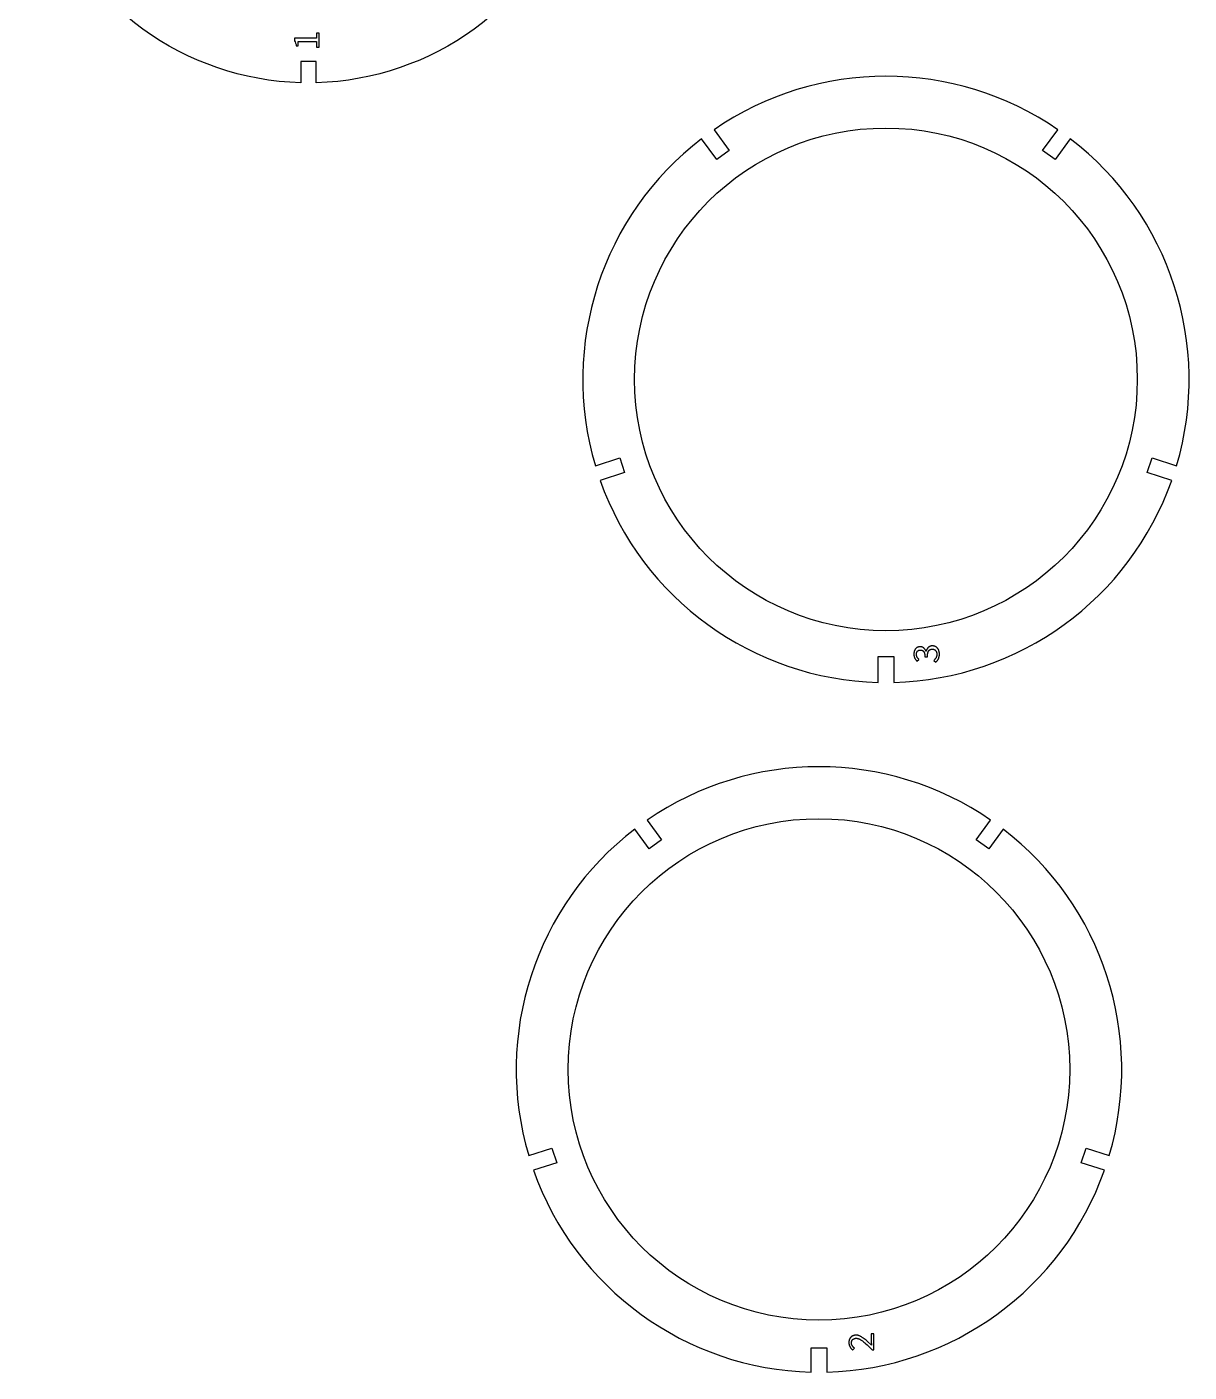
# Model space of a CAD drawing. Extents: x 4393 to 4828, y -567 to -21.
# Drawn here: x 4393.2 to 4618.5, y -566.7 to -305.8 of the extents above; entities that cross this region are included whole.
import ezdxf

# ---------------------------------------------------------------- set-up
doc = ezdxf.new("R2010")
doc.units = 0
doc.layers.add('CUT_THOUGH', color=1, linetype='CONTINUOUS')
doc.layers.add('ETCH', color=5, linetype='CONTINUOUS')

msp = doc.modelspace()

# ---------------------------------------------------------------- linework, layer by layer
at = {"layer": 'CUT_THOUGH'}
for points in [[(4399.3, -276.26), (4395.39, -277.53, -0.309782), (4414.47, -218.81), (4416.89, -222.13), (4419.32, -220.37), (4416.9, -217.04, -0.309782), (4478.65, -217.04), (4476.23, -220.37), (4478.66, -222.13), (4481.08, -218.81, -0.309782), (4500.16, -277.53), (4496.25, -276.26), (4495.32, -279.11), (4499.23, -280.38, -0.309782), (4449.28, -316.68), (4449.28, -312.57), (4446.27, -312.57), (4446.27, -316.68, -0.309781), (4396.32, -280.38), (4400.23, -279.11)], [(4616.11, -390.93, 0.310871), (4595.51, -327.53), (4592.57, -331.58), (4590.14, -329.82), (4593.08, -325.77, 0.310871), (4526.43, -325.77), (4529.37, -329.82), (4526.94, -331.58), (4524, -327.53, 0.310871), (4503.4, -390.93), (4508.16, -389.38), (4509.08, -392.24), (4504.33, -393.78, 0.31087), (4558.26, -432.96), (4558.26, -427.96), (4561.26, -427.96), (4561.26, -432.96, 0.310871), (4615.18, -393.78), (4610.43, -392.24), (4611.35, -389.38)], [(4603.05, -524.73, 0.310853), (4582.48, -461.41), (4579.7, -465.23), (4577.28, -463.47), (4580.05, -459.65, 0.310853), (4513.48, -459.65), (4516.25, -463.47), (4513.83, -465.23), (4511.05, -461.41, 0.310853), (4490.48, -524.73), (4494.97, -523.27), (4495.9, -526.12), (4491.41, -527.58, 0.310853), (4545.27, -566.71), (4545.27, -561.99), (4548.27, -561.99), (4548.27, -566.71, 0.310853), (4602.12, -527.58), (4597.63, -526.12), (4598.56, -523.27)]]:
    msp.add_lwpolyline(points, format="xyb", close=True, dxfattribs=at)
for centre, radius in [((4559.76, -374.19), 48.74), ((4546.76, -508.02), 48.63)]:
    msp.add_circle(centre, radius, dxfattribs=at)
at = {"layer": 'ETCH'}
msp.add_lwpolyline([(4449.31, -309.76), (4449.82, -309.76), (4449.82, -307.06), (4449.31, -307.06), (4449.31, -308.05), (4445.05, -308.05), (4445.05, -308.52, -0.095208), (4445.4, -309.53), (4445.8, -309.53), (4445.8, -308.66), (4449.31, -308.66)], format="xyb", close=True, dxfattribs=at)
for points in [[(4569.05, -428.71), (4569.45, -429.03), (4569.48, -429), (4569.52, -428.96), (4569.55, -428.93), (4569.58, -428.9), (4569.61, -428.86), (4569.64, -428.83), (4569.68, -428.79), (4569.71, -428.75), (4569.74, -428.71), (4569.76, -428.67), (4569.79, -428.63), (4569.82, -428.59), (4569.85, -428.55), (4569.87, -428.5), (4569.9, -428.45), (4569.92, -428.41), (4569.94, -428.36), (4569.96, -428.31), (4569.98, -428.25), (4570, -428.2), (4570.02, -428.15), (4570.04, -428.09), (4570.05, -428.03), (4570.07, -427.97), (4570.08, -427.91), (4570.09, -427.85), (4570.1, -427.79), (4570.11, -427.73), (4570.12, -427.66), (4570.12, -427.59), (4570.12, -427.52), (4570.12, -427.45), (4570.12, -427.41), (4570.12, -427.37), (4570.12, -427.33), (4570.12, -427.29), (4570.12, -427.25), (4570.11, -427.21), (4570.11, -427.17), (4570.1, -427.14), (4570.1, -427.1), (4570.09, -427.06), (4570.08, -427.02), (4570.07, -426.99), (4570.06, -426.95), (4570.05, -426.91), (4570.04, -426.88), (4570.03, -426.84), (4570.02, -426.81), (4570.01, -426.77), (4569.99, -426.74), (4569.98, -426.7), (4569.96, -426.67), (4569.95, -426.64), (4569.93, -426.61), (4569.92, -426.57), (4569.9, -426.54), (4569.88, -426.51), (4569.86, -426.48), (4569.84, -426.45), (4569.82, -426.43), (4569.8, -426.4), (4569.78, -426.37), (4569.76, -426.34), (4569.74, -426.32), (4569.72, -426.29), (4569.69, -426.27), (4569.67, -426.24), (4569.64, -426.22), (4569.62, -426.2), (4569.59, -426.17), (4569.57, -426.15), (4569.54, -426.13), (4569.51, -426.11), (4569.48, -426.09), (4569.45, -426.07), (4569.42, -426.06), (4569.39, -426.04), (4569.36, -426.02), (4569.33, -426.01), (4569.3, -425.99), (4569.27, -425.98), (4569.23, -425.96), (4569.2, -425.95), (4569.17, -425.94), (4569.13, -425.93), (4569.1, -425.92), (4569.06, -425.91), (4569.03, -425.91), (4568.99, -425.9), (4568.95, -425.89), (4568.92, -425.89), (4568.88, -425.89), (4568.84, -425.88), (4568.8, -425.88), (4568.76, -425.88), (4568.73, -425.88), (4568.7, -425.88), (4568.67, -425.89), (4568.64, -425.89), (4568.61, -425.89), (4568.58, -425.89), (4568.56, -425.9), (4568.53, -425.9), (4568.5, -425.91), (4568.47, -425.91), (4568.44, -425.92), (4568.42, -425.93), (4568.39, -425.93), (4568.36, -425.94), (4568.34, -425.95), (4568.31, -425.96), (4568.29, -425.97), (4568.26, -425.98), (4568.24, -425.99), (4568.22, -426), (4568.19, -426.02), (4568.17, -426.03), (4568.15, -426.04), (4568.12, -426.06), (4568.1, -426.07), (4568.08, -426.08), (4568.06, -426.1), (4568.04, -426.11), (4568.02, -426.13), (4568, -426.15), (4567.98, -426.16), (4567.96, -426.18), (4567.94, -426.2), (4567.92, -426.22), (4567.9, -426.24), (4567.88, -426.26), (4567.87, -426.28), (4567.85, -426.29), (4567.83, -426.32), (4567.82, -426.34), (4567.8, -426.36), (4567.79, -426.38), (4567.77, -426.4), (4567.76, -426.42), (4567.74, -426.44), (4567.73, -426.47), (4567.72, -426.49), (4567.7, -426.51), (4567.68, -426.56), (4567.66, -426.61), (4567.63, -426.66), (4567.61, -426.71), (4567.6, -426.76), (4567.58, -426.81), (4567.56, -426.86), (4567.55, -426.92), (4567.52, -426.92), (4567.5, -426.87), (4567.48, -426.82), (4567.46, -426.77), (4567.44, -426.73), (4567.41, -426.69), (4567.39, -426.64), (4567.36, -426.6), (4567.34, -426.56), (4567.31, -426.53), (4567.28, -426.49), (4567.25, -426.45), (4567.22, -426.42), (4567.19, -426.38), (4567.16, -426.35), (4567.13, -426.32), (4567.09, -426.29), (4567.08, -426.27), (4567.06, -426.26), (4567.04, -426.24), (4567.02, -426.23), (4567, -426.22), (4566.98, -426.21), (4566.96, -426.19), (4566.95, -426.18), (4566.93, -426.17), (4566.9, -426.16), (4566.88, -426.15), (4566.86, -426.14), (4566.84, -426.13), (4566.82, -426.12), (4566.8, -426.11), (4566.78, -426.11), (4566.75, -426.1), (4566.73, -426.09), (4566.71, -426.09), (4566.69, -426.08), (4566.66, -426.08), (4566.64, -426.07), (4566.61, -426.07), (4566.59, -426.06), (4566.56, -426.06), (4566.54, -426.06), (4566.51, -426.05), (4566.49, -426.05), (4566.46, -426.05), (4566.44, -426.05), (4566.41, -426.05), (4566.38, -426.05), (4566.35, -426.05), (4566.31, -426.05), (4566.28, -426.05), (4566.24, -426.05), (4566.21, -426.06), (4566.17, -426.06), (4566.14, -426.07), (4566.11, -426.07), (4566.08, -426.08), (4566.04, -426.09), (4566.01, -426.1), (4565.98, -426.11), (4565.95, -426.12), (4565.92, -426.13), (4565.89, -426.14), (4565.87, -426.15), (4565.84, -426.17), (4565.81, -426.18), (4565.78, -426.19), (4565.76, -426.21), (4565.73, -426.23), (4565.71, -426.24), (4565.68, -426.26), (4565.66, -426.28), (4565.64, -426.3), (4565.61, -426.32), (4565.59, -426.34), (4565.57, -426.36), (4565.55, -426.38), (4565.53, -426.4), (4565.51, -426.42), (4565.49, -426.45), (4565.47, -426.47), (4565.45, -426.5), (4565.43, -426.52), (4565.42, -426.55), (4565.4, -426.57), (4565.38, -426.6), (4565.37, -426.63), (4565.35, -426.66), (4565.34, -426.68), (4565.32, -426.71), (4565.31, -426.74), (4565.3, -426.77), (4565.29, -426.8), (4565.27, -426.84), (4565.26, -426.87), (4565.25, -426.9), (4565.24, -426.93), (4565.23, -426.97), (4565.22, -427), (4565.22, -427.03), (4565.21, -427.07), (4565.2, -427.1), (4565.2, -427.14), (4565.19, -427.18), (4565.19, -427.21), (4565.18, -427.25), (4565.18, -427.29), (4565.17, -427.32), (4565.17, -427.4), (4565.17, -427.48), (4565.17, -427.53), (4565.17, -427.58), (4565.18, -427.63), (4565.18, -427.68), (4565.19, -427.73), (4565.19, -427.78), (4565.2, -427.83), (4565.21, -427.88), (4565.22, -427.93), (4565.24, -427.97), (4565.25, -428.02), (4565.26, -428.06), (4565.28, -428.11), (4565.3, -428.15), (4565.32, -428.19), (4565.34, -428.24), (4565.36, -428.28), (4565.38, -428.32), (4565.4, -428.36), (4565.43, -428.4), (4565.45, -428.44), (4565.48, -428.48), (4565.5, -428.52), (4565.53, -428.56), (4565.56, -428.59), (4565.59, -428.63), (4565.61, -428.67), (4565.64, -428.7), (4565.67, -428.74), (4565.7, -428.78), (4565.74, -428.81), (4565.77, -428.85), (4566.16, -428.52), (4566.1, -428.46), (4566.05, -428.41), (4566.03, -428.38), (4566.01, -428.35), (4565.98, -428.32), (4565.96, -428.29), (4565.94, -428.26), (4565.92, -428.23), (4565.9, -428.2), (4565.88, -428.17), (4565.86, -428.14), (4565.84, -428.11), (4565.82, -428.08), (4565.81, -428.05), (4565.79, -428.02), (4565.77, -427.99), (4565.76, -427.95), (4565.75, -427.92), (4565.73, -427.89), (4565.72, -427.85), (4565.71, -427.82), (4565.7, -427.79), (4565.7, -427.75), (4565.69, -427.72), (4565.68, -427.68), (4565.68, -427.65), (4565.68, -427.61), (4565.67, -427.57), (4565.67, -427.54), (4565.67, -427.5), (4565.67, -427.45), (4565.67, -427.43), (4565.67, -427.41), (4565.68, -427.38), (4565.68, -427.36), (4565.68, -427.34), (4565.68, -427.32), (4565.69, -427.3), (4565.69, -427.28), (4565.7, -427.26), (4565.7, -427.24), (4565.7, -427.22), (4565.71, -427.2), (4565.72, -427.18), (4565.72, -427.16), (4565.73, -427.14), (4565.74, -427.12), (4565.74, -427.1), (4565.75, -427.09), (4565.76, -427.07), (4565.77, -427.05), (4565.78, -427.03), (4565.78, -427.02), (4565.79, -427), (4565.8, -426.99), (4565.82, -426.97), (4565.83, -426.95), (4565.84, -426.94), (4565.85, -426.93), (4565.86, -426.91), (4565.87, -426.9), (4565.89, -426.88), (4565.9, -426.87), (4565.91, -426.86), (4565.93, -426.85), (4565.94, -426.83), (4565.95, -426.82), (4565.97, -426.81), (4565.98, -426.8), (4566, -426.79), (4566.01, -426.78), (4566.03, -426.77), (4566.05, -426.76), (4566.06, -426.75), (4566.08, -426.75), (4566.1, -426.74), (4566.11, -426.73), (4566.13, -426.72), (4566.15, -426.72), (4566.17, -426.71), (4566.18, -426.71), (4566.2, -426.7), (4566.22, -426.7), (4566.24, -426.69), (4566.26, -426.69), (4566.28, -426.69), (4566.3, -426.68), (4566.32, -426.68), (4566.34, -426.68), (4566.36, -426.68), (4566.38, -426.68), (4566.41, -426.68), (4566.43, -426.68), (4566.45, -426.68), (4566.47, -426.68), (4566.5, -426.68), (4566.52, -426.68), (4566.54, -426.68), (4566.56, -426.69), (4566.59, -426.69), (4566.61, -426.69), (4566.63, -426.7), (4566.65, -426.7), (4566.67, -426.71), (4566.7, -426.71), (4566.72, -426.72), (4566.74, -426.73), (4566.76, -426.74), (4566.78, -426.74), (4566.79, -426.75), (4566.8, -426.75), (4566.81, -426.76), (4566.82, -426.76), (4566.83, -426.77), (4566.84, -426.77), (4566.85, -426.78), (4566.86, -426.78), (4566.87, -426.79), (4566.88, -426.79), (4566.89, -426.8), (4566.9, -426.81), (4566.91, -426.81), (4566.91, -426.82), (4566.92, -426.83), (4566.93, -426.83), (4566.95, -426.85), (4566.97, -426.86), (4566.98, -426.88), (4567, -426.9), (4567.02, -426.91), (4567.03, -426.93), (4567.05, -426.95), (4567.06, -426.97), (4567.08, -426.99), (4567.09, -427.01), (4567.11, -427.04), (4567.12, -427.06), (4567.13, -427.08), (4567.15, -427.11), (4567.16, -427.13), (4567.17, -427.16), (4567.18, -427.18), (4567.19, -427.21), (4567.2, -427.24), (4567.21, -427.27), (4567.22, -427.3), (4567.23, -427.33), (4567.24, -427.36), (4567.25, -427.39), (4567.26, -427.42), (4567.27, -427.46), (4567.27, -427.49), (4567.28, -427.53), (4567.29, -427.56), (4567.29, -427.6), (4567.3, -427.68), (4567.31, -427.76), (4567.31, -427.85), (4567.32, -427.94), (4567.32, -428.03), (4567.79, -428.03), (4567.79, -427.93), (4567.79, -427.83), (4567.8, -427.73), (4567.81, -427.64), (4567.82, -427.55), (4567.83, -427.47), (4567.84, -427.39), (4567.85, -427.35), (4567.86, -427.31), (4567.87, -427.28), (4567.87, -427.24), (4567.88, -427.21), (4567.89, -427.17), (4567.9, -427.14), (4567.92, -427.11), (4567.93, -427.08), (4567.94, -427.05), (4567.95, -427.02), (4567.96, -426.99), (4567.98, -426.96), (4567.99, -426.94), (4568.01, -426.91), (4568.02, -426.89), (4568.04, -426.86), (4568.05, -426.84), (4568.07, -426.82), (4568.08, -426.8), (4568.1, -426.78), (4568.12, -426.76), (4568.14, -426.74), (4568.15, -426.72), (4568.17, -426.7), (4568.19, -426.69), (4568.21, -426.67), (4568.23, -426.66), (4568.24, -426.65), (4568.25, -426.64), (4568.26, -426.63), (4568.27, -426.63), (4568.28, -426.62), (4568.29, -426.62), (4568.3, -426.61), (4568.31, -426.6), (4568.32, -426.6), (4568.33, -426.59), (4568.34, -426.59), (4568.35, -426.58), (4568.38, -426.57), (4568.4, -426.56), (4568.42, -426.56), (4568.44, -426.55), (4568.47, -426.54), (4568.49, -426.53), (4568.52, -426.53), (4568.54, -426.52), (4568.56, -426.52), (4568.59, -426.51), (4568.61, -426.51), (4568.64, -426.51), (4568.66, -426.51), (4568.69, -426.51), (4568.71, -426.5), (4568.74, -426.5), (4568.77, -426.5), (4568.79, -426.5), (4568.81, -426.51), (4568.84, -426.51), (4568.86, -426.51), (4568.89, -426.51), (4568.91, -426.52), (4568.93, -426.52), (4568.95, -426.53), (4568.98, -426.53), (4569, -426.54), (4569.02, -426.54), (4569.04, -426.55), (4569.06, -426.56), (4569.08, -426.56), (4569.1, -426.57), (4569.12, -426.58), (4569.14, -426.59), (4569.16, -426.6), (4569.18, -426.61), (4569.2, -426.62), (4569.22, -426.63), (4569.23, -426.65), (4569.25, -426.66), (4569.27, -426.67), (4569.29, -426.69), (4569.3, -426.7), (4569.32, -426.72), (4569.33, -426.73), (4569.35, -426.75), (4569.37, -426.76), (4569.38, -426.78), (4569.39, -426.8), (4569.41, -426.82), (4569.42, -426.83), (4569.44, -426.85), (4569.45, -426.87), (4569.46, -426.89), (4569.47, -426.91), (4569.48, -426.93), (4569.49, -426.95), (4569.5, -426.97), (4569.51, -426.99), (4569.52, -427.01), (4569.53, -427.03), (4569.54, -427.05), (4569.55, -427.07), (4569.56, -427.1), (4569.56, -427.12), (4569.57, -427.14), (4569.58, -427.17), (4569.58, -427.19), (4569.59, -427.21), (4569.59, -427.24), (4569.6, -427.26), (4569.6, -427.28), (4569.6, -427.31), (4569.61, -427.33), (4569.61, -427.36), (4569.61, -427.39), (4569.61, -427.41), (4569.61, -427.44), (4569.62, -427.49), (4569.62, -427.54), (4569.61, -427.6), (4569.61, -427.65), (4569.61, -427.7), (4569.6, -427.75), (4569.59, -427.79), (4569.58, -427.84), (4569.57, -427.88), (4569.56, -427.93), (4569.56, -427.95), (4569.55, -427.97), (4569.54, -427.99), (4569.53, -428.01), (4569.53, -428.03), (4569.52, -428.05), (4569.51, -428.07), (4569.5, -428.09), (4569.49, -428.11), (4569.48, -428.13), (4569.47, -428.15), (4569.46, -428.17), (4569.45, -428.19), (4569.44, -428.21), (4569.4, -428.28), (4569.35, -428.35), (4569.31, -428.41), (4569.26, -428.48), (4569.21, -428.54), (4569.16, -428.6), (4569.1, -428.66)], [(4557.06, -562.4), (4557.43, -562.4), (4557.43, -559.32), (4556.9, -559.32), (4556.9, -560.7), (4556.94, -561.5), (4556.11, -560.72), (4555.92, -560.55), (4555.72, -560.39), (4555.54, -560.24), (4555.35, -560.1), (4555.26, -560.04), (4555.17, -559.98), (4555.08, -559.93), (4555, -559.87), (4554.91, -559.83), (4554.82, -559.78), (4554.74, -559.74), (4554.65, -559.7), (4554.61, -559.68), (4554.56, -559.67), (4554.52, -559.65), (4554.48, -559.64), (4554.44, -559.62), (4554.4, -559.61), (4554.35, -559.6), (4554.31, -559.59), (4554.27, -559.58), (4554.23, -559.58), (4554.18, -559.57), (4554.14, -559.56), (4554.1, -559.56), (4554.06, -559.56), (4554.01, -559.56), (4553.97, -559.55), (4553.93, -559.56), (4553.89, -559.56), (4553.86, -559.56), (4553.82, -559.56), (4553.78, -559.56), (4553.74, -559.57), (4553.71, -559.57), (4553.67, -559.58), (4553.63, -559.58), (4553.6, -559.59), (4553.56, -559.6), (4553.53, -559.61), (4553.5, -559.62), (4553.46, -559.63), (4553.43, -559.64), (4553.4, -559.65), (4553.37, -559.66), (4553.34, -559.68), (4553.31, -559.69), (4553.28, -559.7), (4553.25, -559.72), (4553.22, -559.74), (4553.19, -559.75), (4553.16, -559.77), (4553.13, -559.79), (4553.1, -559.81), (4553.08, -559.83), (4553.05, -559.85), (4553.03, -559.87), (4553, -559.89), (4552.98, -559.91), (4552.95, -559.94), (4552.93, -559.96), (4552.9, -559.99), (4552.88, -560.01), (4552.86, -560.04), (4552.84, -560.06), (4552.82, -560.09), (4552.8, -560.12), (4552.78, -560.15), (4552.76, -560.17), (4552.75, -560.2), (4552.73, -560.23), (4552.72, -560.26), (4552.7, -560.29), (4552.69, -560.32), (4552.67, -560.36), (4552.66, -560.39), (4552.65, -560.42), (4552.64, -560.46), (4552.63, -560.49), (4552.62, -560.52), (4552.61, -560.56), (4552.6, -560.6), (4552.6, -560.63), (4552.59, -560.67), (4552.58, -560.71), (4552.58, -560.74), (4552.57, -560.78), (4552.57, -560.82), (4552.57, -560.86), (4552.57, -560.9), (4552.57, -560.94), (4552.57, -560.98), (4552.57, -561.04), (4552.57, -561.1), (4552.57, -561.16), (4552.58, -561.21), (4552.58, -561.27), (4552.59, -561.32), (4552.6, -561.37), (4552.62, -561.42), (4552.63, -561.47), (4552.64, -561.5), (4552.64, -561.52), (4552.65, -561.55), (4552.66, -561.57), (4552.67, -561.59), (4552.68, -561.62), (4552.69, -561.64), (4552.7, -561.66), (4552.71, -561.68), (4552.72, -561.71), (4552.73, -561.73), (4552.74, -561.75), (4552.75, -561.77), (4552.76, -561.79), (4552.79, -561.83), (4552.82, -561.88), (4552.84, -561.92), (4552.87, -561.96), (4552.9, -562), (4552.93, -562.04), (4552.96, -562.08), (4552.99, -562.12), (4553.03, -562.16), (4553.06, -562.2), (4553.1, -562.24), (4553.14, -562.28), (4553.21, -562.35), (4553.29, -562.43), (4553.64, -562.08), (4553.58, -562.02), (4553.53, -561.97), (4553.47, -561.91), (4553.42, -561.86), (4553.37, -561.8), (4553.32, -561.74), (4553.28, -561.68), (4553.24, -561.61), (4553.21, -561.58), (4553.21, -561.56), (4553.2, -561.55), (4553.19, -561.53), (4553.18, -561.52), (4553.17, -561.5), (4553.16, -561.48), (4553.15, -561.47), (4553.15, -561.45), (4553.14, -561.43), (4553.13, -561.42), (4553.13, -561.4), (4553.12, -561.38), (4553.11, -561.36), (4553.11, -561.35), (4553.1, -561.33), (4553.1, -561.31), (4553.09, -561.3), (4553.09, -561.28), (4553.09, -561.26), (4553.08, -561.24), (4553.08, -561.22), (4553.08, -561.21), (4553.08, -561.19), (4553.07, -561.17), (4553.07, -561.15), (4553.07, -561.13), (4553.07, -561.11), (4553.07, -561.1), (4553.07, -561.08), (4553.07, -561.06), (4553.07, -561.03), (4553.07, -561), (4553.07, -560.98), (4553.07, -560.95), (4553.07, -560.92), (4553.08, -560.9), (4553.08, -560.87), (4553.08, -560.85), (4553.09, -560.82), (4553.09, -560.8), (4553.1, -560.77), (4553.1, -560.75), (4553.11, -560.73), (4553.12, -560.7), (4553.12, -560.68), (4553.13, -560.66), (4553.14, -560.64), (4553.15, -560.62), (4553.16, -560.6), (4553.17, -560.58), (4553.18, -560.56), (4553.19, -560.54), (4553.2, -560.52), (4553.21, -560.5), (4553.23, -560.49), (4553.24, -560.47), (4553.25, -560.45), (4553.27, -560.44), (4553.28, -560.42), (4553.3, -560.41), (4553.31, -560.39), (4553.33, -560.38), (4553.35, -560.36), (4553.36, -560.35), (4553.38, -560.34), (4553.4, -560.33), (4553.41, -560.31), (4553.43, -560.3), (4553.45, -560.29), (4553.47, -560.28), (4553.49, -560.27), (4553.51, -560.26), (4553.53, -560.25), (4553.55, -560.24), (4553.57, -560.23), (4553.59, -560.22), (4553.61, -560.22), (4553.63, -560.21), (4553.65, -560.2), (4553.67, -560.2), (4553.69, -560.19), (4553.71, -560.19), (4553.74, -560.18), (4553.76, -560.18), (4553.78, -560.17), (4553.81, -560.17), (4553.83, -560.16), (4553.85, -560.16), (4553.88, -560.16), (4553.9, -560.16), (4553.93, -560.16), (4553.95, -560.15), (4554, -560.15), (4554.04, -560.15), (4554.08, -560.16), (4554.11, -560.16), (4554.15, -560.16), (4554.19, -560.17), (4554.22, -560.17), (4554.26, -560.18), (4554.3, -560.19), (4554.34, -560.2), (4554.37, -560.21), (4554.41, -560.22), (4554.45, -560.24), (4554.49, -560.25), (4554.53, -560.27), (4554.57, -560.29), (4554.61, -560.3), (4554.68, -560.34), (4554.76, -560.39), (4554.85, -560.43), (4554.93, -560.49), (4555.02, -560.54), (4555.1, -560.6), (4555.19, -560.67), (4555.29, -560.74), (4555.48, -560.89), (4555.67, -561.06), (4555.88, -561.24), (4556.09, -561.44)]]:
    msp.add_lwpolyline(points, close=True, dxfattribs=at)

doc.saveas('drawing.dxf')
